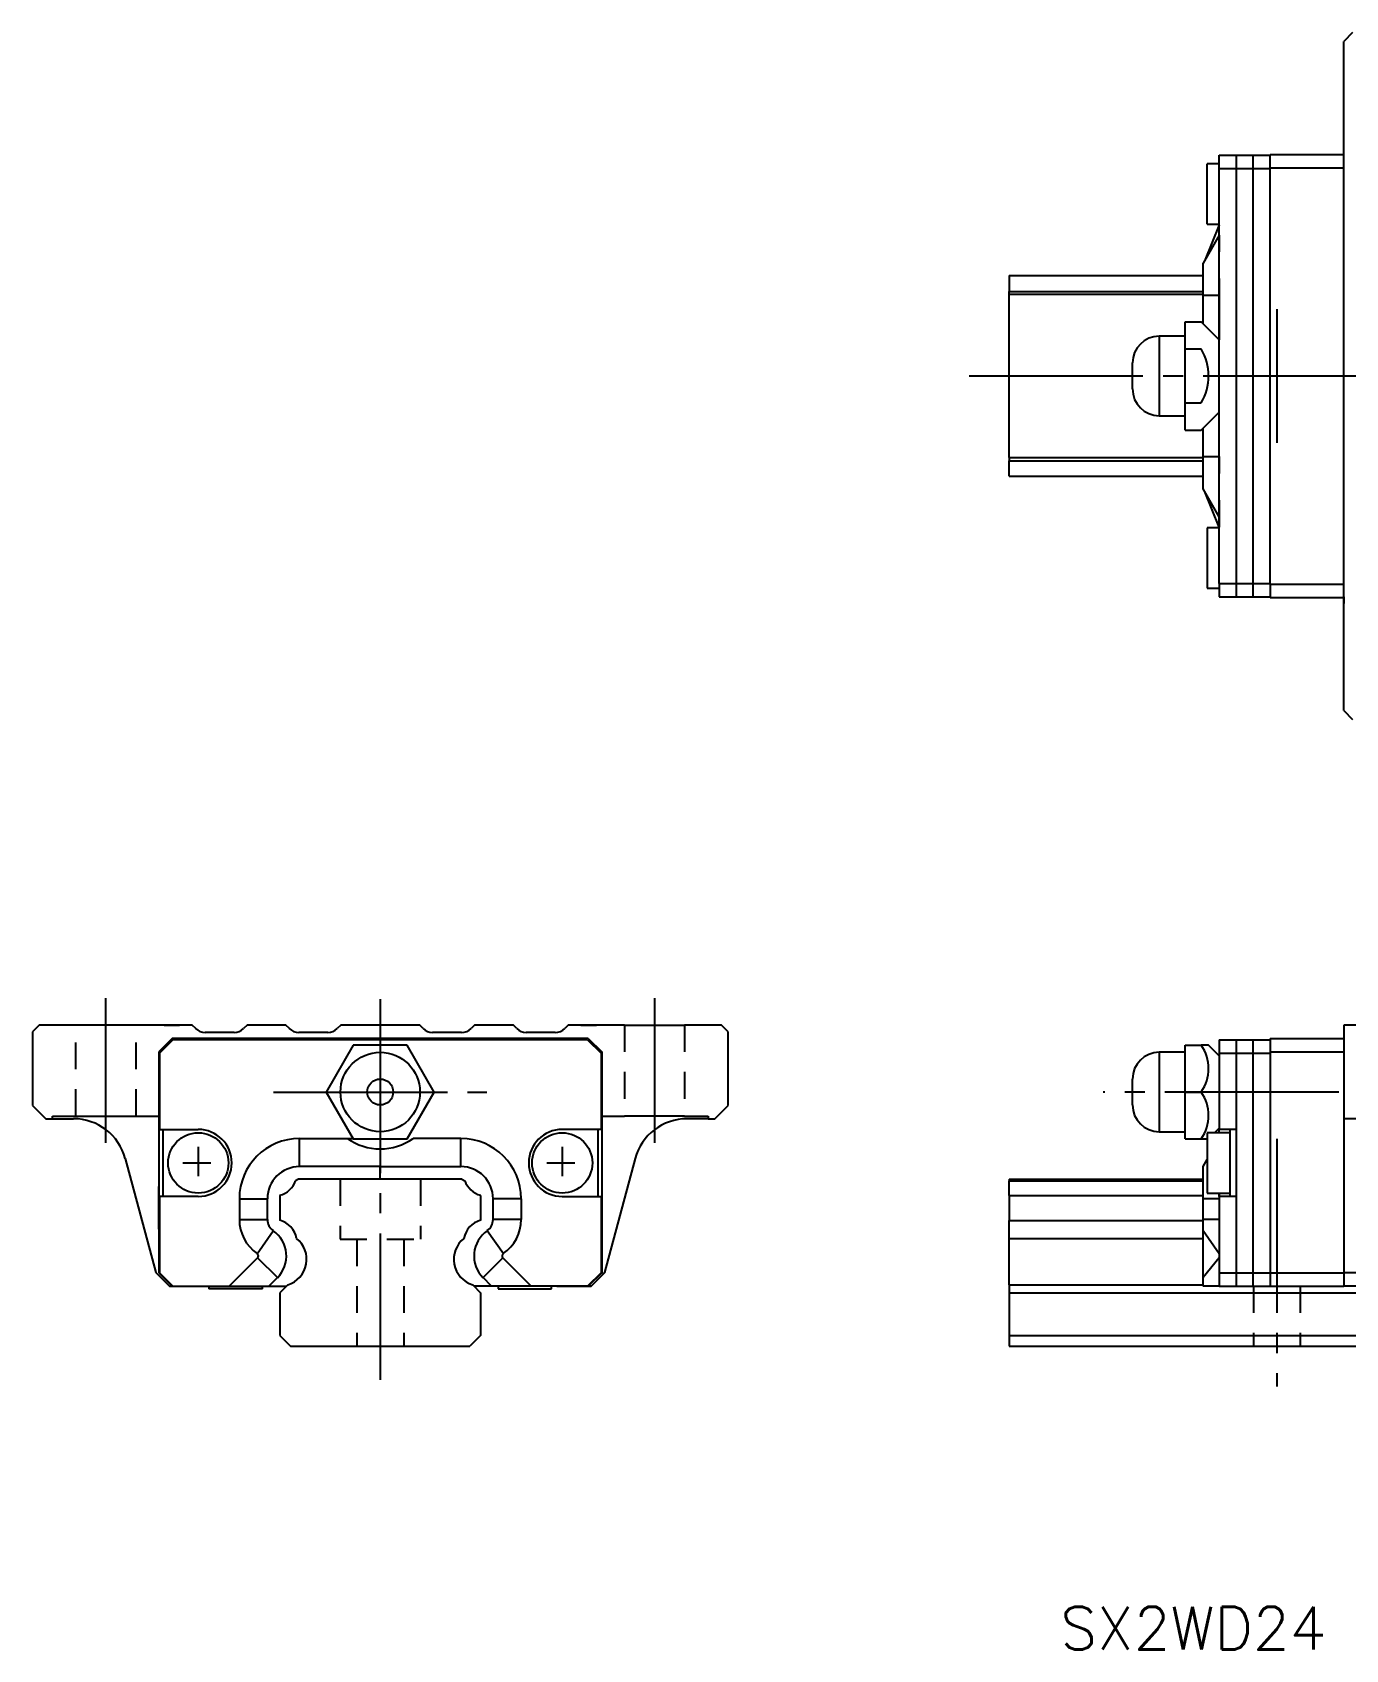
# Model space of a CAD drawing. Extents: x -21 to 215, y 874 to 999.
# Drawn here: x -21.2 to 77, y 873.7 to 994.5 of the extents above; entities that cross this region are included whole.
import ezdxf

# ---------------------------------------------------------------- set-up
doc = ezdxf.new("R2010")
doc.units = 0
doc.linetypes.add('CENTER', pattern=[17.5, 13, -1.5, 1.5, -1.5])
doc.linetypes.add('DASHED', pattern=[3.5, 2, -1.5])
doc.layers.get('0').update_dxf_attribs({"linetype": 'CONTINUOUS'})
doc.layers.add('CENTER', color=1, linetype='CENTER')
doc.styles.get("Standard").update_dxf_attribs({"font": 'txt.shx', "bigfont": '@extfont2.shx'})

msp = doc.modelspace()

# ---------------------------------------------------------------- linework, layer by layer
at = {"color": 7, "linetype": 'CONTINUOUS'}
for p, q in [((77.48, 994.5), (76.81, 993.83)), ((76.81, 943.83), (76.81, 993.83)), ((67.51, 984.33), (67.51, 985.33)), ((67.51, 985.33), (71.31, 985.33)), ((68.79, 952.33), (68.79, 985.33)), ((70.05, 952.33), (70.05, 985.33)), ((71.31, 985.38), (76.81, 985.38)), ((71.31, 984.38), (71.31, 985.38)), ((76.81, 985.33), (76.81, 985.83)), ((76.81, 976.63), (76.81, 985.43)), ((76.81, 952.33), (76.81, 985.33)), ((67.51, 984.68), (66.61, 984.68)), ((66.61, 980.18), (66.61, 984.68)), ((67.51, 953.33), (67.51, 984.33)), ((67.51, 984.33), (71.31, 984.33)), ((71.31, 984.38), (76.81, 984.38)), ((71.31, 979.48), (71.31, 984.38)), ((67.51, 980.11), (66.47, 977.53)), ((67.51, 980.11), (66.47, 977.53)), ((66.61, 980.18), (67.51, 980.18)), ((67.51, 980.11), (67.51, 980.11)), ((67.51, 979.36), (67.51, 980.11)), ((67.51, 979.36), (67.51, 980.11)), ((67.51, 980.11), (67.51, 980.11)), ((67.51, 979.36), (66.31, 977.26)), ((67.51, 979.36), (66.31, 977.26)), ((67.51, 979.36), (67.51, 979.36)), ((67.51, 979.36), (67.51, 979.36)), ((71.31, 978.29), (71.31, 979.48)), ((71.31, 978.29), (71.31, 979.48)), ((71.31, 953.28), (71.31, 978.29)), ((66.31, 972.73), (66.31, 977.26)), ((76.81, 961.03), (76.81, 976.63)), ((51.81, 976.33), (66.31, 976.33)), ((51.81, 976.33), (51.81, 975.15)), ((51.81, 975.15), (66.31, 975.15)), ((51.81, 974.93), (51.81, 975.15)), ((51.81, 974.93), (66.31, 974.93)), ((51.81, 962.73), (51.81, 974.93)), ((66.31, 974.86), (67.51, 974.86)), ((66.31, 974.86), (67.51, 974.86)), ((67.51, 974.86), (67.51, 974.86)), ((67.51, 974.86), (67.51, 974.86)), ((67.51, 974.86), (67.51, 972.32)), ((67.51, 974.86), (67.51, 972.32)), ((64.96, 972.87), (66.17, 972.87)), ((64.96, 970.85), (64.96, 972.87)), ((67.51, 971.53), (66.17, 972.87)), ((63.03, 971.8), (63.03, 965.86)), ((64.96, 971.8), (63.03, 971.8)), ((67.51, 972.32), (67.51, 971.53)), ((67.51, 972.32), (67.51, 971.53)), ((64.96, 966.81), (64.96, 970.85)), ((64.96, 970.85), (66.17, 970.85)), ((61.03, 967.86), (61.03, 969.8)), ((64.96, 964.79), (64.96, 966.81)), ((64.96, 966.81), (66.17, 966.81)), ((63.03, 965.86), (64.96, 965.86)), ((66.17, 964.79), (67.51, 966.13)), ((67.51, 965.33), (67.51, 966.13)), ((64.96, 964.79), (66.17, 964.79)), ((66.31, 960.4), (66.31, 964.93)), ((67.51, 962.8), (67.51, 965.33)), ((51.81, 962.73), (66.31, 962.73)), ((51.81, 962.73), (51.81, 962.5)), ((51.81, 962.5), (66.31, 962.5)), ((51.81, 961.33), (51.81, 962.5)), ((66.31, 962.8), (67.51, 962.8)), ((67.51, 962.8), (67.51, 962.8)), ((51.81, 961.33), (66.31, 961.33)), ((76.81, 952.23), (76.81, 961.03)), ((67.51, 958.3), (66.31, 960.4)), ((67.51, 957.54), (66.47, 960.12)), ((67.51, 958.3), (67.51, 957.54)), ((67.51, 958.3), (67.51, 958.3)), ((66.61, 957.48), (66.61, 952.98)), ((67.51, 957.48), (66.61, 957.48)), ((67.51, 957.54), (67.51, 957.54)), ((66.61, 952.98), (67.51, 952.98)), ((67.51, 953.33), (67.51, 952.33)), ((67.51, 953.33), (71.31, 953.33)), ((67.51, 952.33), (71.31, 952.33)), ((71.31, 953.28), (76.81, 953.28)), ((71.31, 953.28), (71.31, 952.28)), ((71.31, 952.28), (76.81, 952.28)), ((76.81, 952.33), (76.81, 951.83)), ((76.81, 943.83), (77.48, 943.15)), ((-20.69, 920.33), (-21.19, 919.83)), ((-20.69, 920.33), (-21.19, 919.83)), ((-21.19, 919.83), (-21.19, 914.33)), ((-17.94, 920.33), (-20.69, 920.33)), ((-17.94, 920.33), (-20.69, 920.33)), ((-13.44, 920.33), (-17.94, 920.33)), ((-13.44, 920.33), (-17.94, 920.33)), ((-9.24, 920.33), (-13.44, 920.33)), ((-11.34, 920.33), (-10.19, 920.33)), ((-11.34, 920.33), (-10.19, 920.33)), ((-8.98, 920.07), (-9.24, 920.33)), ((-6.11, 919.78), (-8.28, 919.78)), ((-5.14, 920.33), (-5.4, 920.07)), ((-2.24, 920.33), (-5.14, 920.33)), ((-1.98, 920.07), (-2.24, 920.33)), ((0.89, 919.78), (-1.28, 919.78)), ((1.86, 920.33), (1.6, 920.07)), ((7.76, 920.33), (1.86, 920.33)), ((6.85, 920.33), (2.77, 920.33)), ((8.02, 920.07), (7.76, 920.33)), ((10.89, 919.78), (8.72, 919.78)), ((11.86, 920.33), (11.6, 920.07)), ((14.76, 920.33), (11.86, 920.33)), ((15.02, 920.07), (14.76, 920.33)), ((17.89, 919.78), (15.72, 919.78)), ((18.86, 920.33), (18.6, 920.07)), ((23.06, 920.33), (18.86, 920.33)), ((19.81, 920.33), (20.96, 920.33)), ((19.81, 920.33), (20.96, 920.33)), ((23.06, 920.33), (27.56, 920.33)), ((23.06, 920.33), (27.56, 920.33)), ((30.31, 920.33), (27.56, 920.33)), ((30.31, 920.33), (27.56, 920.33)), ((30.81, 919.83), (30.31, 920.33)), ((30.81, 919.83), (30.31, 920.33)), ((30.81, 914.33), (30.81, 919.83)), ((117.81, 920.33), (76.81, 920.33)), ((76.81, 920.33), (76.81, 919.83)), ((76.81, 919.83), (76.81, 913.33)), ((-10.74, 919.33), (-11.74, 918.33)), ((-10.69, 919.23), (-11.69, 918.23)), ((-5.84, 919.33), (-10.74, 919.33)), ((20.31, 919.23), (-10.69, 919.23)), ((-5.84, 919.33), (-5.9, 919.23)), ((-4.66, 919.33), (-5.84, 919.33)), ((-4.66, 919.33), (-5.84, 919.33)), ((-4.72, 919.23), (-4.66, 919.33)), ((20.36, 919.33), (-4.66, 919.33)), ((2.79, 918.83), (0.77, 915.33)), ((6.83, 918.83), (2.79, 918.83)), ((8.85, 915.33), (6.83, 918.83)), ((20.31, 919.23), (21.31, 918.23)), ((20.36, 919.33), (21.36, 918.33)), ((64.96, 918.83), (66.17, 918.83)), ((64.96, 915.33), (64.96, 918.83)), ((66.71, 918.83), (66.17, 918.83)), ((67.51, 918.03), (66.71, 918.83)), ((67.51, 919.23), (71.31, 919.23)), ((67.51, 919.23), (67.51, 918.23)), ((68.79, 900.83), (68.79, 919.23)), ((70.05, 900.83), (70.05, 919.23)), ((71.31, 919.33), (76.81, 919.33)), ((71.31, 919.33), (71.31, 918.33)), ((-11.74, 918.33), (-11.74, 908.28)), ((-11.69, 918.23), (-11.69, 912.53)), ((21.31, 918.23), (21.31, 912.53)), ((21.36, 918.33), (21.36, 901.83)), ((64.96, 918.3), (63.03, 918.3)), ((63.03, 918.3), (63.03, 915.33)), ((67.51, 918.23), (67.51, 912.53)), ((67.51, 918.23), (71.31, 918.23)), ((71.31, 918.33), (76.81, 918.33)), ((71.31, 918.33), (71.31, 901.83)), ((61.03, 915.33), (61.03, 916.3)), ((0.77, 915.33), (2.79, 911.83)), ((6.83, 911.83), (8.85, 915.33)), ((61.03, 914.36), (61.03, 915.33)), ((63.03, 915.33), (63.03, 912.36)), ((64.96, 915.33), (66.17, 915.33)), ((64.96, 911.83), (64.96, 915.33)), ((-21.19, 914.33), (-20.19, 913.33)), ((-19.69, 913.33), (-19.69, 913.53)), ((-19.69, 913.53), (-17.94, 913.53)), ((-17.94, 913.53), (-13.44, 913.53)), ((-13.44, 913.53), (-11.69, 913.53)), ((21.31, 913.53), (23.06, 913.53)), ((27.56, 913.53), (23.06, 913.53)), ((27.56, 913.53), (29.31, 913.53)), ((29.31, 913.53), (29.31, 913.33)), ((29.81, 913.33), (30.81, 914.33)), ((-20.19, 913.33), (-19.69, 913.33)), ((-19.69, 913.33), (-18.11, 913.33)), ((-11.69, 912.53), (-8.79, 912.53)), ((-11.44, 912.53), (-11.44, 907.53)), ((21.31, 912.53), (18.41, 912.53)), ((21.06, 912.53), (21.06, 907.53)), ((29.31, 913.33), (27.73, 913.33)), ((29.31, 913.33), (29.81, 913.33)), ((63.03, 912.36), (64.96, 912.36)), ((67.16, 912.28), (67.51, 912.63)), ((67.51, 912.28), (67.51, 912.53)), ((68.79, 912.53), (67.51, 912.53)), ((68.31, 912.53), (68.31, 907.53)), ((76.81, 913.33), (76.81, 901.83)), ((117.81, 913.33), (76.81, 913.33)), ((-8.79, 911.23), (-8.79, 909.03)), ((-1.22, 911.86), (2.36, 911.86)), ((-1.22, 911.86), (2.36, 911.86)), ((-1.22, 909.76), (-1.22, 911.86)), ((-1.22, 909.76), (-1.22, 911.86)), ((2.36, 911.86), (2.77, 911.86)), ((2.79, 911.83), (6.83, 911.83)), ((4.81, 911.83), (4.81, 911.08)), ((10.84, 911.86), (7.26, 911.86)), ((10.84, 909.76), (10.84, 911.86)), ((18.41, 911.23), (18.41, 909.03)), ((64.96, 911.83), (66.17, 911.83)), ((66.17, 911.83), (66.61, 911.83)), ((66.61, 912.28), (66.61, 907.78)), ((68.31, 912.28), (66.61, 912.28)), ((-14.25, 910.36), (-11.97, 901.85)), ((-9.94, 910.03), (-7.84, 910.03)), ((4.81, 911.08), (4.81, 909.76)), ((4.81, 911.08), (4.81, 911.08)), ((4.81, 911.08), (4.81, 909.76)), ((17.26, 910.03), (19.36, 910.03)), ((23.86, 910.36), (21.58, 901.85)), ((23.86, 910.36), (21.58, 901.85)), ((66.31, 909.76), (66.61, 910.28)), ((-1.29, 908.83), (-1.52, 908.7)), ((10.91, 908.83), (-1.29, 908.83)), ((4.81, 909.76), (-1.22, 909.76)), ((4.81, 909.76), (-1.22, 909.76)), ((4.81, 909.76), (10.84, 909.76)), ((4.81, 908.83), (4.81, 909.76)), ((10.91, 908.83), (11.13, 908.7)), ((51.81, 908.83), (66.31, 908.83)), ((51.81, 908.83), (51.81, 908.7)), ((51.81, 908.7), (66.31, 908.7)), ((51.81, 907.61), (51.81, 908.7)), ((66.31, 900.83), (66.31, 909.76)), ((-11.74, 905.08), (-11.74, 908.28)), ((-11.74, 908.28), (-11.74, 905.08)), ((-11.69, 907.53), (-11.69, 901.83)), ((-8.79, 907.53), (-11.69, 907.53)), ((-2.69, 907.61), (-2.69, 905.74)), ((12.31, 907.61), (12.31, 905.74)), ((18.41, 907.53), (21.31, 907.53)), ((21.31, 907.53), (21.31, 901.83)), ((51.81, 907.61), (66.31, 907.61)), ((51.81, 907.61), (51.81, 905.74)), ((66.61, 907.78), (68.31, 907.78)), ((67.51, 907.78), (67.51, 907.57)), ((67.51, 907.53), (67.51, 907.78)), ((67.51, 907.57), (67.51, 907.36)), ((67.51, 907.53), (67.51, 901.83)), ((68.79, 907.53), (67.51, 907.53)), ((-5.72, 907.36), (-3.62, 907.36)), ((-5.72, 907.36), (-3.62, 907.36)), ((-5.72, 907.36), (-5.72, 905.8)), ((-5.72, 907.36), (-5.72, 905.8)), ((-3.62, 905.8), (-3.62, 907.36)), ((-3.62, 905.8), (-3.62, 907.36)), ((15.34, 907.36), (13.24, 907.36)), ((13.24, 905.8), (13.24, 907.36)), ((15.34, 907.36), (15.34, 905.8)), ((67.51, 907.36), (66.31, 907.36)), ((67.51, 907.36), (67.51, 905.8)), ((67.51, 907.36), (67.51, 907.36)), ((-11.69, 905.08), (-11.74, 905.08)), ((-11.74, 905.08), (-11.74, 901.83)), ((-5.72, 905.8), (-3.62, 905.8)), ((-5.72, 905.8), (-3.62, 905.8)), ((15.34, 905.8), (13.24, 905.8)), ((51.81, 905.74), (66.31, 905.74)), ((51.81, 904.39), (51.81, 905.74)), ((67.51, 905.8), (66.31, 905.8)), ((67.51, 905.8), (67.51, 905.8)), ((-4.39, 903.25), (-3.19, 904.97)), ((-4.39, 903.25), (-3.19, 904.97)), ((14.01, 903.25), (12.81, 904.97)), ((51.81, 904.39), (66.31, 904.39)), ((51.81, 900.92), (51.81, 904.39)), ((67.51, 903.25), (66.31, 904.97)), ((-4.36, 902.94), (-6.48, 900.83)), ((-4.36, 902.94), (-6.48, 900.83)), ((-4.36, 902.94), (-2.88, 901.46)), ((-4.36, 902.94), (-2.88, 901.46)), ((13.98, 902.94), (12.49, 901.46)), ((13.98, 902.94), (16.09, 900.83)), ((67.51, 902.94), (66.31, 901.46)), ((67.51, 903.25), (67.51, 903.25)), ((67.51, 902.94), (67.51, 902.94)), ((67.51, 902.94), (67.51, 900.83)), ((-11.97, 901.85), (-11.69, 901.58)), ((-11.94, 901.83), (-10.94, 900.83)), ((-11.74, 901.83), (-10.74, 900.83)), ((-11.69, 901.83), (-10.69, 900.83)), ((-11.69, 901.58), (-10.94, 900.83)), ((-3.51, 900.83), (-2.88, 901.46)), ((-3.51, 900.83), (-2.88, 901.46)), ((13.12, 900.83), (12.49, 901.46)), ((21.31, 901.83), (20.31, 900.83)), ((21.36, 901.83), (20.36, 900.83)), ((21.56, 901.83), (20.56, 900.83)), ((20.56, 900.83), (21.31, 901.58)), ((20.56, 900.83), (21.31, 901.58)), ((21.58, 901.85), (21.31, 901.58)), ((67.51, 901.83), (71.31, 901.83)), ((67.51, 901.83), (67.51, 900.83)), ((71.31, 901.83), (76.81, 901.83)), ((71.31, 901.83), (71.31, 900.83)), ((117.81, 901.83), (76.81, 901.83)), ((76.81, 901.83), (76.81, 900.83)), ((-10.94, 900.83), (-10.74, 900.83)), ((-10.74, 900.83), (-10.69, 900.83)), ((-10.69, 900.83), (-6.48, 900.83)), ((-7.99, 900.83), (-7.99, 900.63)), ((-3.99, 900.63), (-7.99, 900.63)), ((-6.48, 900.83), (-3.51, 900.83)), ((-6.48, 900.83), (-3.51, 900.83)), ((-3.99, 900.63), (-3.99, 900.83)), ((-3.51, 900.83), (-2.19, 900.83)), ((-3.51, 900.83), (-2.19, 900.83)), ((-2.1, 900.92), (-2.69, 900.33)), ((-2.69, 900.33), (-2.69, 897.13)), ((11.72, 900.92), (12.31, 900.33)), ((13.12, 900.83), (11.81, 900.83)), ((12.31, 900.33), (12.31, 897.13)), ((16.09, 900.83), (13.12, 900.83)), ((13.61, 900.83), (13.61, 900.63)), ((13.61, 900.63), (17.61, 900.63)), ((20.31, 900.83), (16.09, 900.83)), ((17.61, 900.63), (17.61, 900.83)), ((18.01, 900.83), (20.56, 900.83)), ((20.36, 900.83), (20.31, 900.83)), ((20.56, 900.83), (20.36, 900.83)), ((51.81, 900.92), (66.31, 900.92)), ((51.81, 900.92), (51.81, 900.33)), ((51.81, 900.33), (211.81, 900.33)), ((51.81, 900.33), (51.81, 897.13)), ((67.51, 900.83), (66.31, 900.83)), ((67.51, 900.83), (67.51, 900.83)), ((67.51, 900.83), (71.31, 900.83)), ((71.31, 900.83), (76.81, 900.83)), ((117.81, 900.83), (76.81, 900.83)), ((-2.69, 897.13), (-1.89, 896.33)), ((12.31, 897.13), (11.51, 896.33)), ((51.81, 897.13), (211.81, 897.13)), ((51.81, 897.13), (51.81, 896.33)), ((-1.89, 896.33), (11.51, 896.33)), ((51.81, 896.33), (211.81, 896.33))]:
    msp.add_line(p, q, dxfattribs=at)
at = {"color": 3, "linetype": 'DASHED'}
for p, q in [((-17.94, 913.53), (-17.94, 920.33)), ((-13.44, 913.53), (-13.44, 920.33)), ((23.06, 920.33), (23.06, 913.53)), ((27.56, 920.33), (27.56, 913.53)), ((1.81, 908.83), (1.81, 904.33)), ((7.81, 908.83), (7.81, 904.33)), ((1.81, 904.33), (7.81, 904.33)), ((3.06, 904.33), (3.06, 896.33)), ((6.56, 904.33), (6.56, 896.33)), ((70.06, 900.83), (70.06, 896.33)), ((73.56, 900.83), (73.56, 896.33))]:
    msp.add_line(p, q, dxfattribs=at)
at = {"color": 7, "linetype": 'CONTINUOUS'}
for centre, radius in [((4.81, 915.33), 2.97), ((4.81, 915.33), 0.97), ((-8.79, 910.03), 2.25), ((18.41, 910.03), 2.25)]:
    msp.add_circle(centre, radius, dxfattribs=at)
for centre, radius, start, end in [((217.76, 977.11), 150.27, 179.1421, 180.8579), ((217.76, 977.11), 150.27, 179.1421, 180.8579), ((63.03, 969.8), 2, 90, 180), ((62.67, 968.83), 4.04, 330.0046, 29.9954), ((63.03, 967.86), 2, 180, 270), ((217.76, 960.55), 150.27, 179.1421, 180.8579), ((-8.28, 920.78), 1, 225, 270), ((-6.11, 920.78), 1, 270, 315), ((-1.28, 920.78), 1, 225, 270), ((0.89, 920.78), 1, 270, 315), ((8.72, 920.78), 1, 225, 270), ((10.89, 920.78), 1, 270, 315), ((15.72, 920.78), 1, 225, 270), ((17.89, 920.78), 1, 270, 315), ((63.61, 917.08), 3.1, 325.6466, 34.3534), ((30.31, 918.1), 0.8, 307.9799, 308.6822), ((63.03, 916.3), 2, 90, 180), ((30.31, 916.05), 0.8, 51.3178, 52.0201), ((63.61, 913.58), 3.1, 325.6466, 34.3534), ((63.03, 914.36), 2, 180, 270), ((-18.11, 909.33), 4, 15.0008, 89.9992), ((-8.79, 910.03), 2.5, 270, 90), ((18.41, 910.03), 2.5, 90, 270), ((27.73, 909.33), 4, 90.0008, 164.9992), ((-1.22, 907.36), 4.5, 90.0008, 179.9992), ((-1.22, 907.36), 4.5, 90.0008, 179.9992), ((4.81, 915.33), 4.25, 234.733, 270), ((4.81, 915.33), 4.25, 270, 305.267), ((10.84, 907.36), 4.5, 0.0008, 89.9992), ((-1.22, 907.36), 2.4, 90, 180), ((-1.22, 907.36), 2.4, 90, 180), ((-3.12, 909.26), 1.7, 284.651, 340.7738), ((10.84, 907.36), 2.4, 0, 90), ((12.74, 909.26), 1.7, 199.2262, 255.349), ((-2.62, 905.8), 3.1, 180.0008, 235.256), ((-2.62, 905.8), 3.1, 180.0008, 235.256), ((-2.62, 905.8), 1, 180, 235.2568), ((-2.62, 905.8), 1, 180, 235.2568), ((-3.12, 904.1), 1.7, 9.988, 75.349), ((12.74, 904.1), 1.7, 104.651, 170.012), ((12.24, 905.8), 1, 304.7432, 0), ((12.24, 905.8), 3.1, 304.744, 359.9992), ((204.55, 904.52), 137.04, 179.4675, 180.5325), ((-4.5, 903.08), 2.3, 315, 55.2568), ((-4.5, 903.08), 2.3, 315, 55.2568), ((-2.69, 902.83), 2, 287.1144, 51.5284), ((12.31, 902.83), 2, 128.4716, 252.8856), ((14.12, 903.08), 2.3, 124.7432, 225), ((-4.5, 903.08), 0.2, 314.9999, 55.2571), ((14.12, 903.08), 0.2, 124.7429, 225.0001)]:
    msp.add_arc(centre, radius, start, end, dxfattribs=at)
at = {"layer": 'CENTER', "color": 1, "linetype": 'CENTER'}
for p, q in [((71.81, 973.83), (71.81, 963.83)), ((48.81, 968.83), (214.81, 968.83)), ((-15.69, 911.53), (-15.69, 922.33)), ((4.81, 922.27), (4.81, 893.83)), ((25.31, 922.33), (25.31, 911.53)), ((-3.16, 915.33), (12.78, 915.33)), ((76.45, 915.33), (58.84, 915.33)), ((71.81, 911.83), (71.81, 893.33))]:
    msp.add_line(p, q, dxfattribs=at)

# ---------------------------------------------------------------- texts
at = {"color": 7, "linetype": 'CONTINUOUS'}
msp.add_text('SX2WD24', height=3.2, dxfattribs=at).set_placement((55.63, 873.67))

doc.saveas('drawing.dxf')
